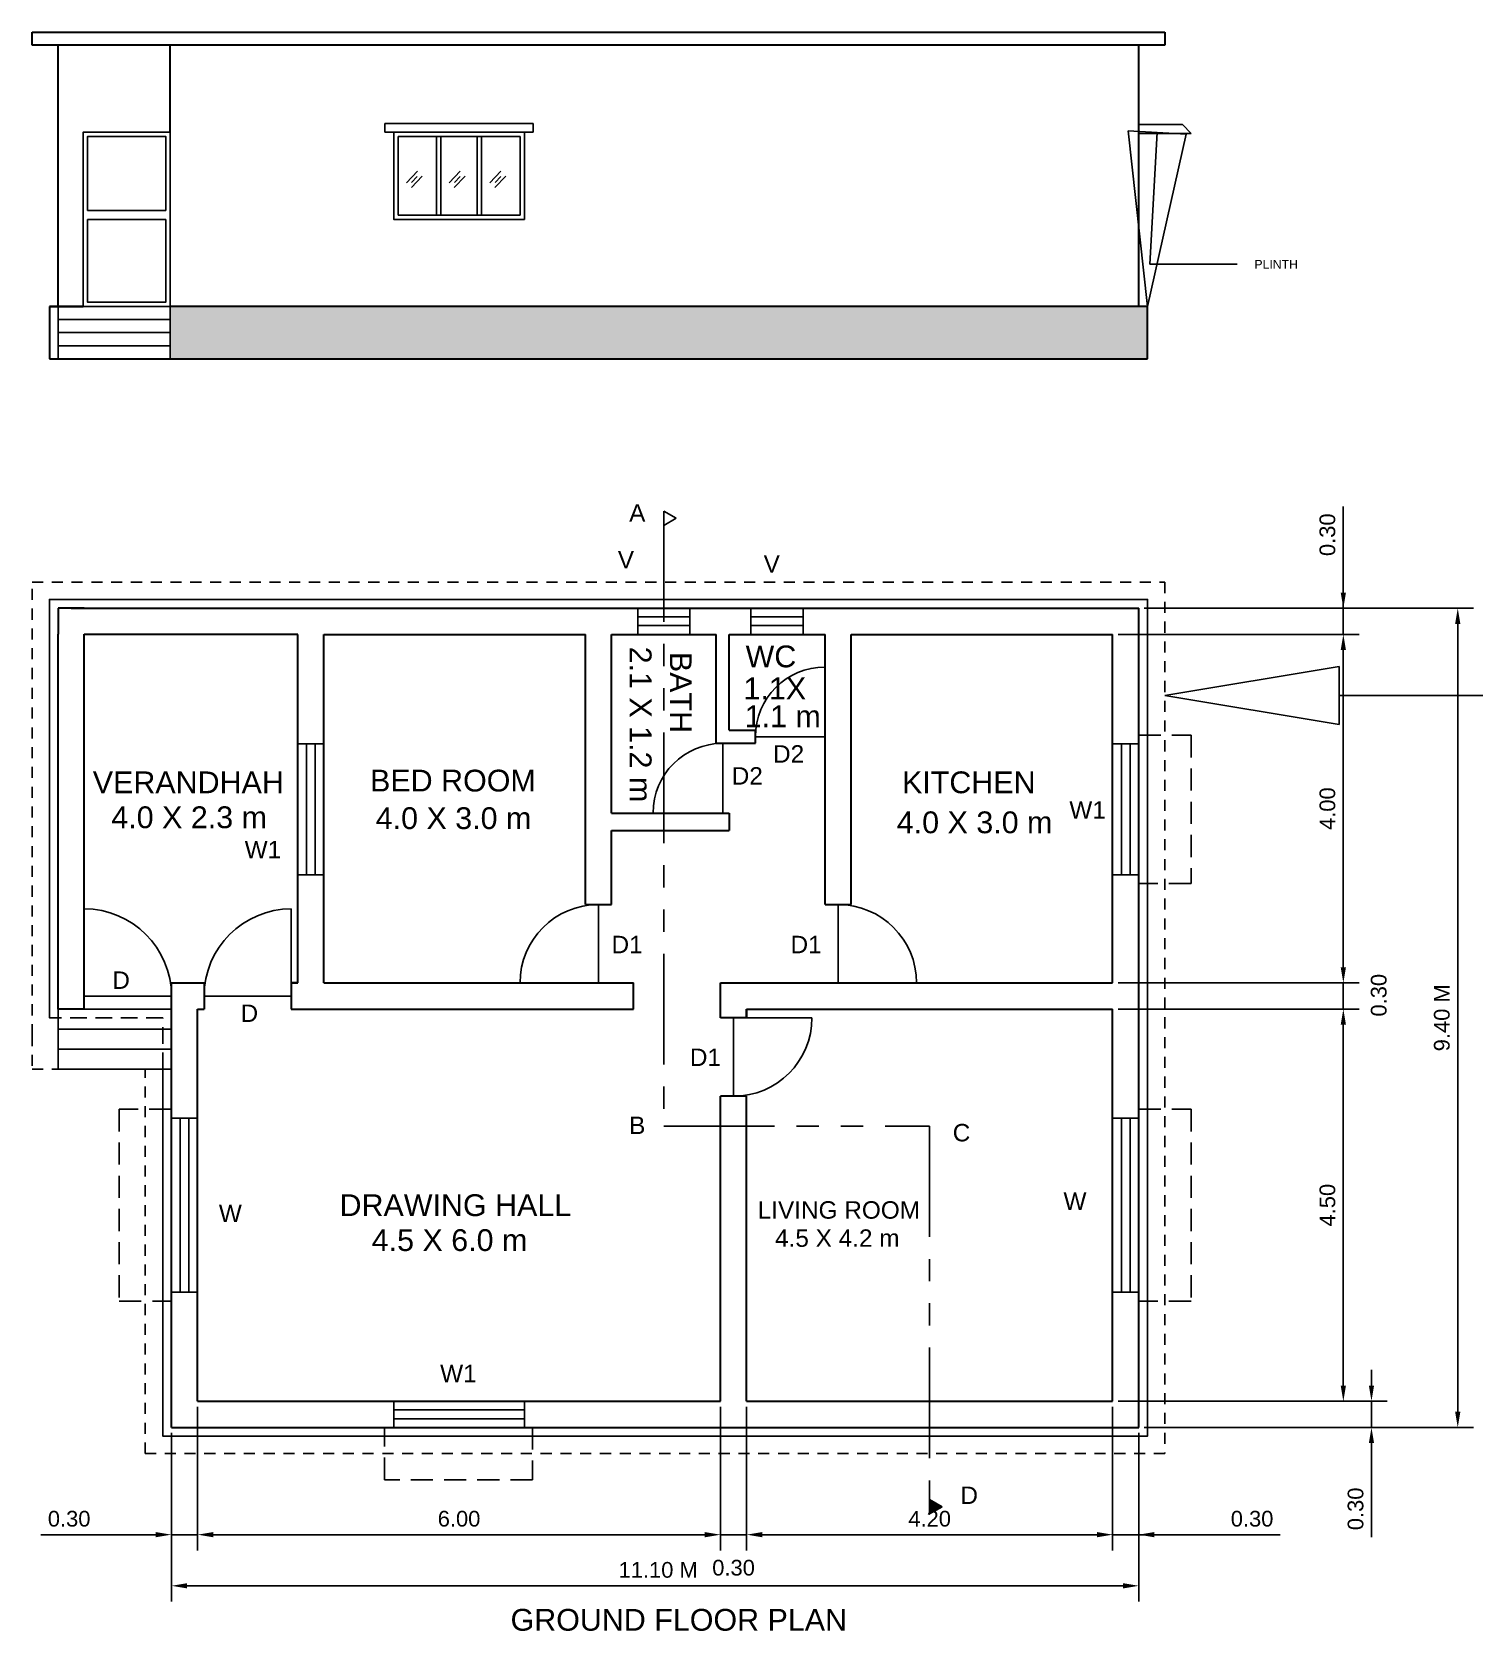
# Model space of a CAD drawing. Header units: millimetres. Extents: x -911.7 to -881.8, y -652.4 to -633.1.
# Drawn here: x -911.71 to -895.16, y -652.44 to -634.09 of the extents above; entities that cross this region are included whole.
import ezdxf
from ezdxf import colors
from ezdxf.entities.mleader import LeaderData, LeaderLine
from ezdxf.math import Vec2, Vec3

# ---------------------------------------------------------------- set-up
doc = ezdxf.new("R2010")
doc.units = ezdxf.units.MM
doc.header["$LTSCALE"] = 0.2
doc.header["$PDMODE"] = 2
doc.linetypes.add('HIDDEN', pattern=[9.525, 6.35, -3.175])
doc.linetypes.add('PHANTOM', pattern=[63.5, 31.75, -6.35, 6.35, -6.35, 6.35, -6.35])
for name, color, linetype in [('chajja', 40, 'HIDDEN'), ('DIM', 31, 'Continuous'), ('door', 210, 'Continuous'), ('Hatch', 71, 'Continuous'), ('plinth', 130, 'Continuous'), ('plinth -H', 130, 'HIDDEN'), ('section', 53, 'PHANTOM'), ('steps', 11, 'Continuous'), ('Text', 50, 'Continuous'), ('window', 20, 'Continuous')]:
    doc.layers.add(name, color=color, linetype=linetype)
doc.layers.add('wall', color=60, linetype='Continuous', lineweight=30)
doc.styles.get("Standard").update_dxf_attribs({"font": 'arial.ttf'})
doc.dimstyles.get("Standard").update_dxf_attribs({"dimtxt": 0.18, "dimasz": 0.18, "dimexe": 0.18, "dimexo": 0.0625, "dimgap": 0.09, "dimtad": 1, "dimzin": 0, "dimdsep": 46, "dimtxsty": 'Standard', "dimcen": 0.09, "dimadec": 0, "dimazin": 0, "dimtfac": 1, "dimtmove": 0, "dimatfit": 3, "dimfxl": 1, "dimtolj": 1, "dimtzin": 0, "dimarcsym": 0})

# ---------------------------------------------------------------- blocks, each defined once
blk = doc.blocks.new('*D2')
at = {"layer": 'Defpoints', "color": 0, "ltscale": 0.2, "transparency": 16777216}
for p in [(-909.81, -649.805), (-910.11, -650.105), (-909.81, -651.336)]:
    blk.add_point(p, dxfattribs=at)
at = {"layer": 'DIM', "color": 0, "lineweight": -2, "ltscale": 0.2, "transparency": 16777216}
for p, q in [((-909.81, -649.868), (-909.81, -651.516)), ((-910.11, -650.168), (-910.11, -651.516)), ((-910.29, -651.336), (-911.607, -651.336)), ((-909.81, -651.336), (-910.11, -651.336)), ((-909.63, -651.336), (-909.45, -651.336))]:
    blk.add_line(p, q, dxfattribs=at)
at = {"layer": 'DIM', "color": 0, "ltscale": 0.2, "transparency": 16777216}
for points in [[(-910.29, -651.306), (-910.29, -651.366), (-910.11, -651.336)], [(-909.63, -651.306), (-909.63, -651.366), (-909.81, -651.336)]]:
    blk.add_solid(points, dxfattribs=at)
at = {"layer": 'DIM', "color": 0, "ltscale": 0.2, "transparency": 16777216, "insert": (-911.284, -651.154), "char_height": 0.18, "attachment_point": 5}
blk.add_mtext('\\A1;0.30', dxfattribs=at)
blk = doc.blocks.new('*D3')
at = {"layer": 'Defpoints', "color": 0, "ltscale": 0.2, "transparency": 16777216}
for p in [(-909.81, -649.805), (-903.81, -649.805), (-903.81, -651.336)]:
    blk.add_point(p, dxfattribs=at)
at = {"layer": 'DIM', "color": 0, "lineweight": -2, "ltscale": 0.2, "transparency": 16777216}
for p, q in [((-909.81, -649.868), (-909.81, -651.516)), ((-903.81, -649.868), (-903.81, -651.516)), ((-909.63, -651.336), (-903.99, -651.336))]:
    blk.add_line(p, q, dxfattribs=at)
at = {"layer": 'DIM', "color": 0, "ltscale": 0.2, "transparency": 16777216}
for points in [[(-909.63, -651.306), (-909.63, -651.366), (-909.81, -651.336)], [(-903.99, -651.306), (-903.99, -651.366), (-903.81, -651.336)]]:
    blk.add_solid(points, dxfattribs=at)
at = {"layer": 'DIM', "color": 0, "ltscale": 0.2, "transparency": 16777216, "insert": (-906.81, -651.154), "char_height": 0.18, "attachment_point": 5}
blk.add_mtext('\\A1;6.00', dxfattribs=at)
blk = doc.blocks.new('*D4')
at = {"layer": 'Defpoints', "color": 0, "linetype": 'PHANTOM', "ltscale": 0.2, "transparency": 16777216}
for p in [(-903.81, -649.805), (-903.51, -649.805), (-903.51, -651.336)]:
    blk.add_point(p, dxfattribs=at)
at = {"layer": 'DIM', "color": 0, "linetype": 'PHANTOM', "lineweight": -2, "ltscale": 0.2, "transparency": 16777216}
for p, q in [((-903.81, -649.868), (-903.81, -651.516)), ((-903.51, -649.868), (-903.51, -651.516)), ((-903.99, -651.336), (-904.17, -651.336)), ((-903.81, -651.336), (-903.51, -651.336)), ((-903.33, -651.336), (-903.15, -651.336))]:
    blk.add_line(p, q, dxfattribs=at)
at = {"layer": 'DIM', "color": 0, "linetype": 'PHANTOM', "ltscale": 0.2, "transparency": 16777216}
for points in [[(-903.99, -651.306), (-903.99, -651.366), (-903.81, -651.336)], [(-903.33, -651.306), (-903.33, -651.366), (-903.51, -651.336)]]:
    blk.add_solid(points, dxfattribs=at)
at = {"layer": 'DIM', "color": 0, "linetype": 'PHANTOM', "ltscale": 0.2, "transparency": 16777216, "insert": (-903.66, -651.716), "char_height": 0.18, "attachment_point": 5}
blk.add_mtext('\\A1;0.30', dxfattribs=at)
blk = doc.blocks.new('*D5')
at = {"layer": 'Defpoints', "color": 0, "ltscale": 0.2, "transparency": 16777216}
for p in [(-903.51, -649.805), (-899.31, -649.805), (-899.31, -651.336)]:
    blk.add_point(p, dxfattribs=at)
at = {"layer": 'DIM', "color": 0, "lineweight": -2, "ltscale": 0.2, "transparency": 16777216}
for p, q in [((-903.51, -649.868), (-903.51, -651.516)), ((-899.31, -649.868), (-899.31, -651.516)), ((-903.33, -651.336), (-899.49, -651.336))]:
    blk.add_line(p, q, dxfattribs=at)
at = {"layer": 'DIM', "color": 0, "ltscale": 0.2, "transparency": 16777216}
for points in [[(-903.33, -651.306), (-903.33, -651.366), (-903.51, -651.336)], [(-899.49, -651.306), (-899.49, -651.366), (-899.31, -651.336)]]:
    blk.add_solid(points, dxfattribs=at)
at = {"layer": 'DIM', "color": 0, "ltscale": 0.2, "transparency": 16777216, "insert": (-901.41, -651.154), "char_height": 0.18, "attachment_point": 5}
blk.add_mtext('\\A1;4.20', dxfattribs=at)
blk = doc.blocks.new('*D6')
at = {"layer": 'Defpoints', "color": 0, "ltscale": 0.2, "transparency": 16777216}
for p in [(-899.31, -649.805), (-899.01, -650.105), (-899.01, -651.336)]:
    blk.add_point(p, dxfattribs=at)
at = {"layer": 'DIM', "color": 0, "lineweight": -2, "ltscale": 0.2, "transparency": 16777216}
for p, q in [((-899.31, -649.868), (-899.31, -651.516)), ((-899.01, -650.168), (-899.01, -651.516)), ((-899.49, -651.336), (-899.67, -651.336)), ((-899.31, -651.336), (-899.01, -651.336)), ((-899.31, -651.336), (-899.01, -651.336)), ((-897.386, -651.336), (-899.01, -651.336)), ((-898.83, -651.336), (-898.65, -651.336))]:
    blk.add_line(p, q, dxfattribs=at)
at = {"layer": 'DIM', "color": 0, "ltscale": 0.2, "transparency": 16777216}
for points in [[(-899.49, -651.306), (-899.49, -651.366), (-899.31, -651.336)], [(-898.83, -651.306), (-898.83, -651.366), (-899.01, -651.336)]]:
    blk.add_solid(points, dxfattribs=at)
at = {"layer": 'DIM', "color": 0, "ltscale": 0.2, "transparency": 16777216, "insert": (-897.71, -651.154), "char_height": 0.18, "attachment_point": 5}
blk.add_mtext('\\A1;0.30', dxfattribs=at)
blk = doc.blocks.new('*D7')
at = {"layer": 'Defpoints', "color": 0, "ltscale": 0.2, "transparency": 16777216}
for p in [(-910.11, -650.105), (-899.01, -650.105), (-899.01, -651.923)]:
    blk.add_point(p, dxfattribs=at)
at = {"layer": 'DIM', "color": 0, "lineweight": -2, "ltscale": 0.2, "transparency": 16777216}
for p, q in [((-910.11, -650.168), (-910.11, -652.103)), ((-899.01, -650.168), (-899.01, -652.103)), ((-909.93, -651.923), (-899.19, -651.923))]:
    blk.add_line(p, q, dxfattribs=at)
at = {"layer": 'DIM', "color": 0, "ltscale": 0.2, "transparency": 16777216}
for points in [[(-909.93, -651.893), (-909.93, -651.953), (-910.11, -651.923)], [(-899.19, -651.893), (-899.19, -651.953), (-899.01, -651.923)]]:
    blk.add_solid(points, dxfattribs=at)
at = {"layer": 'DIM', "color": 0, "ltscale": 0.2, "transparency": 16777216, "insert": (-904.56, -651.741), "char_height": 0.18, "attachment_point": 5}
blk.add_mtext('\\A1; 11.10 M', dxfattribs=at)
blk = doc.blocks.new('*D8')
at = {"layer": 'Defpoints', "color": 0, "ltscale": 0.2, "transparency": 16777216}
for p in [(-899.31, -649.805), (-896.34, -649.805), (-899.01, -650.105)]:
    blk.add_point(p, dxfattribs=at)
at = {"layer": 'DIM', "color": 0, "lineweight": -2, "ltscale": 0.2, "transparency": 16777216}
for p, q in [((-896.34, -649.625), (-896.34, -649.445)), ((-899.248, -649.805), (-896.16, -649.805)), ((-896.34, -649.805), (-896.34, -650.105)), ((-898.948, -650.105), (-896.16, -650.105)), ((-896.34, -650.285), (-896.34, -651.363))]:
    blk.add_line(p, q, dxfattribs=at)
at = {"layer": 'DIM', "color": 0, "ltscale": 0.2, "transparency": 16777216}
for points in [[(-896.37, -649.625), (-896.31, -649.625), (-896.34, -649.805)], [(-896.37, -650.285), (-896.31, -650.285), (-896.34, -650.105)]]:
    blk.add_solid(points, dxfattribs=at)
at = {"layer": 'DIM', "color": 0, "ltscale": 0.2, "transparency": 16777216, "insert": (-896.522, -651.04), "char_height": 0.18, "attachment_point": 5, "rotation": 90}
blk.add_mtext('\\A1;0.30', dxfattribs=at)
blk = doc.blocks.new('*D9')
at = {"layer": 'Defpoints', "color": 0, "ltscale": 0.2, "transparency": 16777216}
for p in [(-899.31, -645.305), (-896.663, -645.305), (-899.31, -649.805)]:
    blk.add_point(p, dxfattribs=at)
at = {"layer": 'DIM', "color": 0, "lineweight": -2, "ltscale": 0.2, "transparency": 16777216}
for p, q in [((-899.248, -645.305), (-896.483, -645.305)), ((-896.663, -649.625), (-896.663, -645.485)), ((-899.248, -649.805), (-896.483, -649.805))]:
    blk.add_line(p, q, dxfattribs=at)
at = {"layer": 'DIM', "color": 0, "ltscale": 0.2, "transparency": 16777216}
for points in [[(-896.693, -645.485), (-896.633, -645.485), (-896.663, -645.305)], [(-896.693, -649.625), (-896.633, -649.625), (-896.663, -649.805)]]:
    blk.add_solid(points, dxfattribs=at)
at = {"layer": 'DIM', "color": 0, "ltscale": 0.2, "transparency": 16777216, "insert": (-896.845, -647.555), "char_height": 0.18, "attachment_point": 5, "rotation": 90}
blk.add_mtext('\\A1;4.50', dxfattribs=at)
blk = doc.blocks.new('*D10')
at = {"layer": 'Defpoints', "color": 0, "ltscale": 0.2, "transparency": 16777216}
for p in [(-899.31, -645.005), (-896.663, -645.005), (-899.31, -645.305)]:
    blk.add_point(p, dxfattribs=at)
at = {"layer": 'DIM', "color": 0, "lineweight": -2, "ltscale": 0.2, "transparency": 16777216}
for p, q in [((-896.663, -644.825), (-896.663, -644.645)), ((-899.248, -645.005), (-896.483, -645.005)), ((-896.663, -645.305), (-896.663, -645.005)), ((-899.248, -645.305), (-896.483, -645.305)), ((-896.663, -645.485), (-896.663, -645.665))]:
    blk.add_line(p, q, dxfattribs=at)
at = {"layer": 'DIM', "color": 0, "ltscale": 0.2, "transparency": 16777216}
for points in [[(-896.693, -644.825), (-896.633, -644.825), (-896.663, -645.005)], [(-896.693, -645.485), (-896.633, -645.485), (-896.663, -645.305)]]:
    blk.add_solid(points, dxfattribs=at)
at = {"layer": 'DIM', "color": 0, "ltscale": 0.2, "transparency": 16777216, "insert": (-896.256, -645.146), "char_height": 0.18, "attachment_point": 5, "rotation": 90}
blk.add_mtext('\\A1;0.30', dxfattribs=at)
blk = doc.blocks.new('*D11')
at = {"layer": 'Defpoints', "color": 0, "ltscale": 0.2, "transparency": 16777216}
for p in [(-899.31, -641.005), (-896.663, -641.005), (-899.31, -645.005)]:
    blk.add_point(p, dxfattribs=at)
at = {"layer": 'DIM', "color": 0, "lineweight": -2, "ltscale": 0.2, "transparency": 16777216}
for p, q in [((-899.248, -641.005), (-896.483, -641.005)), ((-896.663, -644.825), (-896.663, -641.185)), ((-899.248, -645.005), (-896.483, -645.005))]:
    blk.add_line(p, q, dxfattribs=at)
at = {"layer": 'DIM', "color": 0, "ltscale": 0.2, "transparency": 16777216}
for points in [[(-896.693, -641.185), (-896.633, -641.185), (-896.663, -641.005)], [(-896.693, -644.825), (-896.633, -644.825), (-896.663, -645.005)]]:
    blk.add_solid(points, dxfattribs=at)
at = {"layer": 'DIM', "color": 0, "ltscale": 0.2, "transparency": 16777216, "insert": (-896.845, -643.005), "char_height": 0.18, "attachment_point": 5, "rotation": 90}
blk.add_mtext('\\A1;4.00', dxfattribs=at)
blk = doc.blocks.new('*D12')
at = {"layer": 'Defpoints', "color": 0, "ltscale": 0.2, "transparency": 16777216}
for p in [(-899.01, -640.705), (-896.663, -640.705), (-899.31, -641.005)]:
    blk.add_point(p, dxfattribs=at)
at = {"layer": 'DIM', "color": 0, "lineweight": -2, "ltscale": 0.2, "transparency": 16777216}
for p, q in [((-896.663, -639.538), (-896.663, -640.705)), ((-896.663, -640.525), (-896.663, -640.345)), ((-898.948, -640.705), (-896.483, -640.705)), ((-896.663, -641.005), (-896.663, -640.705)), ((-896.663, -641.005), (-896.663, -640.705)), ((-899.248, -641.005), (-896.483, -641.005)), ((-896.663, -641.185), (-896.663, -641.365))]:
    blk.add_line(p, q, dxfattribs=at)
at = {"layer": 'DIM', "color": 0, "ltscale": 0.2, "transparency": 16777216}
for points in [[(-896.693, -640.525), (-896.633, -640.525), (-896.663, -640.705)], [(-896.693, -641.185), (-896.633, -641.185), (-896.663, -641.005)]]:
    blk.add_solid(points, dxfattribs=at)
at = {"layer": 'DIM', "color": 0, "ltscale": 0.2, "transparency": 16777216, "insert": (-896.845, -639.862), "char_height": 0.18, "attachment_point": 5, "rotation": 90}
blk.add_mtext('\\A1;0.30', dxfattribs=at)
blk = doc.blocks.new('*D14')
at = {"layer": 'Defpoints', "color": 0, "ltscale": 0.2, "transparency": 16777216}
for p in [(-899.01, -640.705), (-899.01, -650.105), (-895.35, -650.105)]:
    blk.add_point(p, dxfattribs=at)
at = {"layer": 'DIM', "color": 0, "lineweight": -2, "ltscale": 0.2, "transparency": 16777216}
for p, q in [((-898.948, -640.705), (-895.17, -640.705)), ((-895.35, -640.885), (-895.35, -649.925)), ((-898.948, -650.105), (-895.17, -650.105))]:
    blk.add_line(p, q, dxfattribs=at)
at = {"layer": 'DIM', "color": 0, "ltscale": 0.2, "transparency": 16777216}
for points in [[(-895.38, -640.885), (-895.32, -640.885), (-895.35, -640.705)], [(-895.38, -649.925), (-895.32, -649.925), (-895.35, -650.105)]]:
    blk.add_solid(points, dxfattribs=at)
at = {"layer": 'DIM', "color": 0, "ltscale": 0.2, "transparency": 16777216, "insert": (-895.532, -645.405), "char_height": 0.18, "attachment_point": 5, "rotation": 90}
blk.add_mtext('\\A1;9.40 M', dxfattribs=at)
blk = doc.blocks.new('_ClosedBlank')
at = {"color": 0, "linetype": 'ByBlock', "lineweight": -2}
for p, q in [((-1, 0.1667), (0, 0)), ((-1, 0.1667), (-1, -0.1667)), ((0, 0), (-1, -0.1667))]:
    blk.add_line(p, q, dxfattribs=at)

msp = doc.modelspace()

# ---------------------------------------------------------------- hatches: boundary and pattern name
at = {"layer": 'Hatch', "ltscale": 0.2}
h = msp.add_hatch(dxfattribs=at)
h.set_pattern_fill('GRAVEL', color=256, scale=0.02)
h.paths.add_polyline_path([(-898.91, -637.843), (-898.91, -637.243), (-910.124, -637.243), (-910.124, -637.843)])
at = {"layer": 'section', "linetype": 'PHANTOM', "ltscale": 0.2}
h = msp.add_hatch(dxfattribs=at)
h.set_pattern_fill('ANGLE', color=256)
h.set_pattern_definition([(0, (0, 0), (0, 6.985), [5.08, -1.905]), (90, (0, 0), (-6.985, 4e-16), [5.08, -1.905])])
h.paths.add_polyline_path([(-904.46, -639.591), (-904.46, -639.756), (-904.317, -639.673)])
h = msp.add_hatch(dxfattribs=at)
h.set_pattern_fill('ANGLE', color=256)
h.set_pattern_definition([(0, (3.05, -11.342), (0, 6.985), [5.08, -1.905]), (90, (3.05, -11.342), (-6.985, 4e-16), [5.08, -1.905])])
h.paths.add_polyline_path([(-901.41, -650.932), (-901.41, -651.098), (-901.267, -651.015)])
h = msp.add_hatch(color=256, dxfattribs=at)
h.dxf.hatch_style = 1
h.paths.add_polyline_path([(-901.267, -651.015), (-901.41, -650.932), (-901.41, -651.098)])

# ---------------------------------------------------------------- linework, layer by layer
at = {"layer": 'chajja', "ltscale": 0.2}
for p, q in [((-899.01, -642.263), (-899.01, -642.163)), ((-899.01, -642.163), (-898.41, -642.163)), ((-898.41, -642.163), (-898.41, -643.863)), ((-898.41, -643.863), (-899.01, -643.863)), ((-910.11, -646.455), (-910.71, -646.455)), ((-910.71, -646.455), (-910.71, -648.655)), ((-899.01, -646.555), (-899.01, -646.455)), ((-899.01, -646.455), (-898.41, -646.455)), ((-898.41, -646.455), (-898.41, -648.655)), ((-910.71, -648.655), (-910.11, -648.655)), ((-898.41, -648.655), (-899.01, -648.655)), ((-907.666, -650.705), (-907.666, -650.105)), ((-905.966, -650.105), (-905.966, -650.705)), ((-905.966, -650.705), (-907.666, -650.705))]:
    msp.add_line(p, q, dxfattribs=at)
at = {"layer": 'door', "ltscale": 0.2}
for p, q in [((-911.074, -636.143), (-910.174, -636.143)), ((-911.074, -636.243), (-910.174, -636.243))]:
    msp.add_line(p, q, dxfattribs=at)
at = {"layer": 'door'}
for p, q in [((-902.61, -642.18), (-902.61, -641.38)), ((-902.61, -642.18), (-902.61, -641.38)), ((-903.41, -642.18), (-902.61, -642.18)), ((-903.41, -642.18), (-902.61, -642.18)), ((-903.784, -643.055), (-903.784, -642.255)), ((-904.584, -643.055), (-903.784, -643.055)), ((-911.11, -645.155), (-911.11, -644.155)), ((-908.735, -645.155), (-908.735, -644.155)), ((-905.21, -645.005), (-905.21, -644.105)), ((-902.46, -645.005), (-902.46, -644.105)), ((-905.21, -645.005), (-906.11, -645.005)), ((-902.46, -645.005), (-901.56, -645.005)), ((-910.11, -645.155), (-911.11, -645.155)), ((-909.735, -645.155), (-908.735, -645.155)), ((-903.66, -645.405), (-903.66, -646.305)), ((-903.66, -645.405), (-902.76, -645.405))]:
    msp.add_line(p, q, dxfattribs=at)
at = {"layer": 'door', "ltscale": 0.2}
msp.add_lwpolyline([(-911.124, -637.243), (-911.124, -635.243), (-910.124, -635.243), (-910.124, -637.243)], close=True, dxfattribs=at)
for points in [[(-911.074, -636.143), (-911.074, -635.293), (-910.174, -635.293), (-910.174, -636.143)], [(-910.174, -636.243), (-910.174, -637.193), (-911.074, -637.193), (-911.074, -636.243)]]:
    msp.add_lwpolyline(points, dxfattribs=at)
at = {"layer": 'door'}
for centre, radius, start, end in [((-902.61, -642.18), 0.8, 90, 180), ((-902.61, -642.18), 0.8, 90, 180), ((-903.784, -643.055), 0.8, 90, 180), ((-911.11, -645.155), 1, 0, 90), ((-908.735, -645.155), 1, 90, 180), ((-905.21, -645.005), 0.9, 90, 180), ((-902.46, -645.005), 0.9, 0, 90), ((-903.66, -645.405), 0.9, 270, 0)]:
    msp.add_arc(centre, radius, start, end, dxfattribs=at)
at = {"layer": 'plinth'}
msp.add_lwpolyline([(-911.41, -645.404), (-911.51, -645.404), (-911.51, -640.605), (-898.91, -640.605), (-898.91, -650.205), (-910.21, -650.205), (-910.21, -645.994)], dxfattribs=at)
at = {"layer": 'plinth -H', "linetype": 'HIDDEN', "ltscale": 0.15}
for p, q in [((-910.21, -645.404), (-911.41, -645.404)), ((-910.21, -645.994), (-910.21, -645.404))]:
    msp.add_line(p, q, dxfattribs=at)
at = {"layer": 'plinth -H', "linetype": 'HIDDEN', "ltscale": 0.1}
for p, q in [((-911.71, -645.604), (-911.71, -645.994)), ((-911.71, -645.994), (-911.41, -645.994))]:
    msp.add_line(p, q, dxfattribs=at)
at = {"layer": 'plinth -H', "ltscale": 0.1}
msp.add_lwpolyline([(-911.71, -645.604), (-911.71, -640.405), (-898.71, -640.405), (-898.71, -650.405), (-910.41, -650.405), (-910.41, -645.994)], dxfattribs=at)
at = {"layer": 'section', "linetype": 'PHANTOM', "ltscale": 0.2}
for p, q in [((-904.46, -639.591), (-904.46, -646.649)), ((-904.46, -646.649), (-901.41, -646.649)), ((-901.41, -646.649), (-901.41, -651.098))]:
    msp.add_line(p, q, dxfattribs=at)
for points in [[(-904.46, -639.591), (-904.46, -639.756), (-904.317, -639.673)], [(-901.41, -650.932), (-901.41, -651.098), (-901.267, -651.015)]]:
    msp.add_lwpolyline(points, close=True, dxfattribs=at)
at = {"layer": 'steps', "ltscale": 0.2}
for p, q in [((-907.413, -635.823), (-907.288, -635.691)), ((-907.357, -635.879), (-907.232, -635.747)), ((-907.355, -635.819), (-907.289, -635.753)), ((-906.922, -635.823), (-906.796, -635.691)), ((-906.866, -635.879), (-906.74, -635.747)), ((-906.863, -635.819), (-906.797, -635.753)), ((-906.455, -635.823), (-906.33, -635.691)), ((-906.399, -635.879), (-906.274, -635.747)), ((-906.396, -635.819), (-906.331, -635.753)), ((-911.41, -637.243), (-911.41, -637.843)), ((-910.124, -637.243), (-910.124, -637.843)), ((-911.41, -637.393), (-910.124, -637.393)), ((-911.41, -637.543), (-910.124, -637.543)), ((-911.41, -637.693), (-910.124, -637.693))]:
    msp.add_line(p, q, dxfattribs=at)
at = {"layer": 'steps'}
for p, q in [((-911.41, -645.304), (-910.11, -645.304)), ((-911.41, -645.304), (-911.41, -645.994)), ((-911.41, -645.534), (-910.11, -645.534)), ((-911.41, -645.764), (-910.11, -645.764)), ((-911.41, -645.994), (-910.11, -645.994))]:
    msp.add_line(p, q, dxfattribs=at)
at = {"layer": 'wall', "ltscale": 0.2}
for p, q in [((-911.71, -634.243), (-911.71, -634.093)), ((-911.71, -634.093), (-899.01, -634.093)), ((-899.01, -634.093), (-898.71, -634.093)), ((-898.71, -634.093), (-898.71, -634.243)), ((-898.71, -634.243), (-911.71, -634.243)), ((-911.41, -637.243), (-911.41, -634.243)), ((-910.124, -635.243), (-910.124, -634.243)), ((-899.01, -637.243), (-899.01, -634.243)), ((-911.51, -637.243), (-911.51, -637.843)), ((-911.51, -637.243), (-911.41, -637.243)), ((-911.124, -637.243), (-911.51, -637.243)), ((-911.41, -637.243), (-911.124, -637.243)), ((-898.91, -637.243), (-910.124, -637.243)), ((-898.91, -637.843), (-898.91, -637.243)), ((-911.51, -637.843), (-898.91, -637.843))]:
    msp.add_line(p, q, dxfattribs=at)
at = {"layer": 'wall'}
for p, q in [((-911.11, -640.705), (-911.41, -640.705)), ((-911.41, -640.705), (-911.41, -641.004)), ((-911.26, -640.705), (-899.01, -640.705)), ((-899.01, -645.005), (-899.01, -640.705)), ((-911.41, -645.304), (-911.41, -641.004)), ((-911.11, -645.304), (-911.11, -641.004)), ((-908.66, -641.005), (-911.11, -641.005)), ((-908.66, -645.005), (-908.66, -641.005)), ((-908.36, -645.005), (-908.36, -641.005)), ((-908.36, -641.005), (-905.36, -641.005)), ((-905.36, -644.105), (-905.36, -641.005)), ((-905.06, -641.005), (-903.86, -641.005)), ((-905.06, -643.055), (-905.06, -641.005)), ((-903.86, -642.255), (-903.86, -641.005)), ((-903.71, -641.005), (-902.61, -641.005)), ((-903.71, -642.105), (-903.71, -641.005)), ((-902.61, -644.105), (-902.61, -641.005)), ((-902.31, -644.105), (-902.31, -641.005)), ((-902.31, -641.005), (-899.31, -641.005)), ((-899.31, -645.005), (-899.31, -641.005)), ((-903.71, -642.105), (-903.41, -642.105)), ((-903.41, -642.255), (-903.41, -642.105)), ((-903.86, -642.255), (-903.41, -642.255)), ((-905.06, -643.055), (-903.71, -643.055)), ((-903.71, -643.055), (-903.71, -643.255)), ((-905.06, -644.105), (-905.06, -643.255)), ((-905.06, -643.255), (-903.71, -643.255)), ((-905.36, -644.105), (-905.06, -644.105)), ((-902.61, -644.105), (-902.31, -644.105)), ((-910.11, -650.105), (-910.11, -645.005)), ((-910.11, -645.005), (-909.735, -645.005)), ((-909.735, -645.005), (-909.735, -645.305)), ((-908.66, -645.005), (-908.735, -645.005)), ((-908.735, -645.005), (-908.735, -645.305)), ((-908.735, -645.005), (-908.66, -645.005)), ((-908.36, -645.005), (-904.81, -645.005)), ((-904.81, -645.305), (-904.81, -645.005)), ((-903.81, -645.405), (-903.81, -645.005)), ((-903.81, -645.005), (-899.31, -645.005)), ((-899.01, -650.105), (-899.01, -645.005)), ((-911.11, -645.304), (-911.41, -645.304)), ((-909.81, -649.805), (-909.81, -645.305)), ((-909.81, -645.305), (-909.735, -645.305)), ((-908.735, -645.305), (-904.81, -645.305)), ((-903.51, -645.305), (-903.51, -645.405)), ((-903.51, -645.305), (-899.31, -645.305)), ((-903.51, -645.405), (-903.51, -645.305)), ((-899.31, -649.805), (-899.31, -645.305)), ((-903.51, -645.405), (-903.81, -645.405)), ((-903.81, -649.805), (-903.81, -646.305)), ((-903.51, -646.305), (-903.81, -646.305)), ((-903.51, -649.805), (-903.51, -646.305)), ((-909.81, -649.805), (-903.81, -649.805)), ((-903.51, -649.805), (-899.31, -649.805)), ((-910.11, -650.105), (-899.01, -650.105))]:
    msp.add_line(p, q, dxfattribs=at)
at = {"layer": 'window', "linetype": 'ByBlock', "ltscale": 0.2}
for p, q in [((-905.96, -635.143), (-907.66, -635.143)), ((-907.66, -635.143), (-907.66, -635.243)), ((-905.96, -635.243), (-905.96, -635.143)), ((-907.66, -635.243), (-907.56, -635.243)), ((-906.06, -635.243), (-905.96, -635.243))]:
    msp.add_line(p, q, dxfattribs=at)
at = {"layer": 'window', "ltscale": 0.2}
for p, q in [((-899.01, -635.156), (-898.51, -635.156)), ((-898.51, -635.156), (-898.41, -635.256)), ((-907.069, -635.293), (-907.069, -636.193)), ((-907.019, -635.293), (-907.019, -636.193)), ((-906.602, -635.293), (-906.602, -636.193)), ((-906.552, -635.293), (-906.552, -636.193)), ((-899.01, -635.256), (-898.41, -635.256))]:
    msp.add_line(p, q, dxfattribs=at)
at = {"layer": 'window'}
for p, q in [((-904.76, -641.005), (-904.76, -640.705)), ((-904.16, -641.005), (-904.16, -640.705)), ((-903.46, -641.005), (-903.46, -640.705)), ((-902.86, -641.005), (-902.86, -640.705)), ((-904.76, -640.805), (-904.16, -640.805)), ((-904.76, -640.905), (-904.16, -640.905)), ((-903.46, -640.805), (-902.86, -640.805)), ((-903.46, -640.905), (-902.86, -640.905)), ((-908.36, -642.263), (-908.66, -642.263)), ((-908.56, -642.263), (-908.56, -643.763)), ((-908.46, -642.263), (-908.46, -643.763)), ((-899.01, -642.263), (-899.31, -642.263)), ((-899.21, -642.263), (-899.21, -643.763)), ((-899.11, -642.263), (-899.11, -643.763)), ((-908.36, -643.763), (-908.66, -643.763)), ((-899.01, -643.763), (-899.31, -643.763)), ((-909.81, -646.555), (-910.11, -646.555)), ((-910.01, -646.555), (-910.01, -648.555)), ((-909.91, -646.555), (-909.91, -648.555)), ((-899.01, -646.555), (-899.31, -646.555)), ((-899.21, -646.555), (-899.21, -648.555)), ((-899.11, -646.555), (-899.11, -648.555)), ((-909.81, -648.555), (-910.11, -648.555)), ((-899.01, -648.555), (-899.31, -648.555)), ((-907.56, -649.805), (-907.56, -650.105)), ((-907.56, -649.905), (-906.06, -649.905)), ((-906.06, -649.805), (-906.06, -650.105)), ((-907.56, -650.005), (-906.06, -650.005))]:
    msp.add_line(p, q, dxfattribs=at)
at = {"layer": 'window', "ltscale": 0.2}
msp.add_lwpolyline([(-906.06, -636.243), (-907.56, -636.243), (-907.56, -635.243), (-906.06, -635.243)], close=True, dxfattribs=at)
for points in [[(-907.51, -635.293), (-906.11, -635.293)], [(-907.51, -636.193), (-907.51, -635.293)], [(-906.11, -635.293), (-906.11, -636.193)], [(-906.11, -636.193), (-907.51, -636.193)]]:
    msp.add_lwpolyline(points, dxfattribs=at)

# ---------------------------------------------------------------- texts
at = {"layer": 'Text', "linetype": 'PHANTOM', "ltscale": 0.2}
for s, height, p in [('A', 0.2, (-904.858, -639.712)), ('V', 0.2, (-904.988, -640.248)), ('V', 0.2, (-903.315, -640.297)), ('WC', 0.25, (-903.522, -641.383)), ('1.1X', 0.25, (-903.546, -641.75)), ('1.1 m', 0.25, (-903.532, -642.07)), ('D2', 0.2, (-903.207, -642.477)), ('BED ROOM', 0.25, (-907.831, -642.808)), ('D2', 0.2, (-903.681, -642.729)), ('KITCHEN', 0.25, (-901.727, -642.828)), (' VERANDHAH', 0.25, (-911.11, -642.828)), ('W1', 0.2, (-899.807, -643.12)), ('4.0 X 2.3 m', 0.25, (-910.8, -643.229)), ('4.0 X 3.0 m', 0.25, (-907.766, -643.239)), ('4.0 X 3.0 m', 0.25, (-901.787, -643.287)), ('W1', 0.2, (-909.27, -643.575)), ('D1', 0.2, (-905.06, -644.664)), ('D1', 0.2, (-903.006, -644.664)), ('D', 0.2, (-910.789, -645.073)), ('D', 0.2, (-909.317, -645.453)), ('D1', 0.2, (-904.161, -645.958)), ('B', 0.2, (-904.858, -646.739)), ('C', 0.2, (-901.145, -646.823)), ('DRAWING HALL', 0.25, (-908.181, -647.68)), ('LIVING ROOM', 0.2, (-903.383, -647.71)), ('W', 0.2, (-899.874, -647.609)), ('W', 0.2, (-909.566, -647.749)), ('4.5 X 6.0 m', 0.25, (-907.812, -648.081)), ('4.5 X 4.2 m', 0.2, (-903.184, -648.033)), ('W1', 0.2, (-907.027, -649.587)), ('D', 0.2, (-901.057, -650.984)), ('GROUND FLOOR PLAN', 0.25, (-906.219, -652.438))]:
    msp.add_text(s, height=height, dxfattribs=at).set_placement(p)
for s, p in [('2.1 X 1.2 m', (-904.851, -641.146)), ('BATH', (-904.391, -641.206))]:
    msp.add_text(s, height=0.25, rotation=270, dxfattribs=at).set_placement(p)

# ---------------------------------------------------------------- dimensions: what is measured, and where the dimension line sits
at = {"layer": 'DIM', "ltscale": 0.2}
for base, p1, p2, override, picture, middle in [((-896.663, -640.705), (-899.31, -641.005), (-899.01, -640.705), {"dimtmove": 1}, '*D12', (-896.618, -639.862)), ((-896.663, -645.005), (-899.31, -645.305), (-899.31, -645.005), {"dimtmove": 2}, '*D10', (-896.256, -645.146))]:
    dim = msp.add_linear_dim(base=base, p1=p1, p2=p2, angle=90, dimstyle='Standard', override=override, dxfattribs=at)
    dim.commit()
    dim.dimension.update_dxf_attribs({"geometry": picture, "text_midpoint": middle, "dimtype": 160})
dim = msp.add_linear_dim(base=(-895.35, -650.105), p1=(-899.01, -640.705), p2=(-899.01, -650.105), angle=90, text='<> M', dimstyle='Standard', dxfattribs=at)
dim.commit()
dim.dimension.update_dxf_attribs({"geometry": '*D14', "text_midpoint": (-895.532, -645.405)})
for base, p1, p2, picture, middle in [((-896.663, -641.005), (-899.31, -645.005), (-899.31, -641.005), '*D11', (-896.845, -643.005)), ((-896.663, -645.305), (-899.31, -649.805), (-899.31, -645.305), '*D9', (-896.845, -647.555))]:
    dim = msp.add_linear_dim(base=base, p1=p1, p2=p2, angle=90, dimstyle='Standard', override={"dimtmove": 1}, dxfattribs=at)
    dim.commit()
    dim.dimension.update_dxf_attribs({"geometry": picture, "text_midpoint": middle})
dim = msp.add_linear_dim(base=(-896.34, -649.805), p1=(-899.01, -650.105), p2=(-899.31, -649.805), angle=90, dimstyle='Standard', dxfattribs=at)
dim.commit()
dim.dimension.update_dxf_attribs({"geometry": '*D8', "text_midpoint": (-896.34, -651.04), "dimtype": 160})
dim = msp.add_linear_dim(base=(-909.81, -651.336), p1=(-910.11, -650.105), p2=(-909.81, -649.805), dimstyle='Standard', dxfattribs=at)
dim.commit()
dim.dimension.update_dxf_attribs({"geometry": '*D2', "text_midpoint": (-911.284, -651.336), "dimtype": 160})
for base, p1, p2, picture, middle in [((-903.81, -651.336), (-909.81, -649.805), (-903.81, -649.805), '*D3', (-906.81, -651.154)), ((-899.31, -651.336), (-903.51, -649.805), (-899.31, -649.805), '*D5', (-901.41, -651.154))]:
    dim = msp.add_linear_dim(base=base, p1=p1, p2=p2, dimstyle='Standard', override={"dimtmove": 1}, dxfattribs=at)
    dim.commit()
    dim.dimension.update_dxf_attribs({"geometry": picture, "text_midpoint": middle})
at = {"layer": 'DIM', "linetype": 'PHANTOM', "ltscale": 0.2}
dim = msp.add_linear_dim(base=(-903.51, -651.336), p1=(-903.81, -649.805), p2=(-903.51, -649.805), dimstyle='Standard', override={"dimtmove": 2}, dxfattribs=at)
dim.commit()
dim.dimension.update_dxf_attribs({"geometry": '*D4', "text_midpoint": (-903.66, -651.716), "dimtype": 160})
at = {"layer": 'DIM', "ltscale": 0.2}
dim = msp.add_linear_dim(base=(-899.01, -651.336), p1=(-899.31, -649.805), p2=(-899.01, -650.105), dimstyle='Standard', override={"dimtmove": 1}, dxfattribs=at)
dim.commit()
dim.dimension.update_dxf_attribs({"geometry": '*D6', "text_midpoint": (-897.71, -651.282), "dimtype": 160})
dim = msp.add_linear_dim(base=(-899.01, -651.923), p1=(-910.11, -650.105), p2=(-899.01, -650.105), text=' 11.10 M', dimstyle='Standard', dxfattribs=at)
dim.commit()
dim.dimension.update_dxf_attribs({"geometry": '*D7', "text_midpoint": (-904.56, -651.741)})

# ---------------------------------------------------------------- leaders
ml = msp.add_multileader_mtext('Standard', dxfattribs=at)
ml.set_content('ROOF', color=256)
ml.set_leader_properties()
ml.set_arrow_properties(name='CLOSEDBLANK')
ml.build(insert=Vec2(0, 0))
ml.multileader.update_dxf_attribs({"dogleg_length": 1, "arrow_head_size": 2})
ctx = ml.context
ctx.base_point, ctx.char_height, ctx.arrow_head_size, ctx.landing_gap_size, ctx.plane_origin = Vec3(-894.97, -641.706), 0.1005, 2, 0.2, Vec3(-898.71, -641.706)
notes = []
notes.append((ctx, [(0, (1, 1, 0), (-895.97, -641.706), (1, 0), 1, [(0, [(-898.71, -641.706)], 0, [])])]))
ctx.mtext.insert, ctx.mtext.flow_direction = Vec3(-894.77, -641.655), 5
at = {"layer": 'Hatch', "ltscale": 0.2}
ml = msp.add_multileader_mtext('Standard', dxfattribs=at)
ml.set_content('PLINTH', color=256)
ml.set_leader_properties()
ml.set_arrow_properties(name='CLOSEDBLANK')
ml.build(insert=Vec2(0, 0))
ml.multileader.update_dxf_attribs({"dogleg_length": 1, "arrow_head_size": 2})
ctx = ml.context
ctx.base_point, ctx.char_height, ctx.arrow_head_size, ctx.landing_gap_size, ctx.plane_origin = Vec3(-897.883, -636.759), 0.1005, 2, 0.2, Vec3(-898.91, -637.243)
notes.append((ctx, [(0, (1, 1, 0), (-898.883, -636.759), (1, 0), 1, [(0, [(-898.91, -637.243)], 0, [])])]))
ctx.mtext.insert, ctx.mtext.flow_direction = Vec3(-897.683, -636.709), 5
for ctx, leaders in notes:
    for number, flags, end, landing, length, lines in leaders:
        leader = LeaderData()
        leader.index, (leader.has_last_leader_line, leader.has_dogleg_vector, leader.attachment_direction) = number, flags
        leader.last_leader_point, leader.dogleg_vector, leader.dogleg_length = Vec3(end), Vec3(landing), length
        for number, points, colour, breaks in lines:
            line = LeaderLine()
            line.index, line.vertices, line.color, line.breaks = number, Vec3.list(points), colors.encode_raw_color(colour), breaks
            leader.lines.append(line)
        ctx.leaders.append(leader)

doc.saveas('drawing.dxf')
